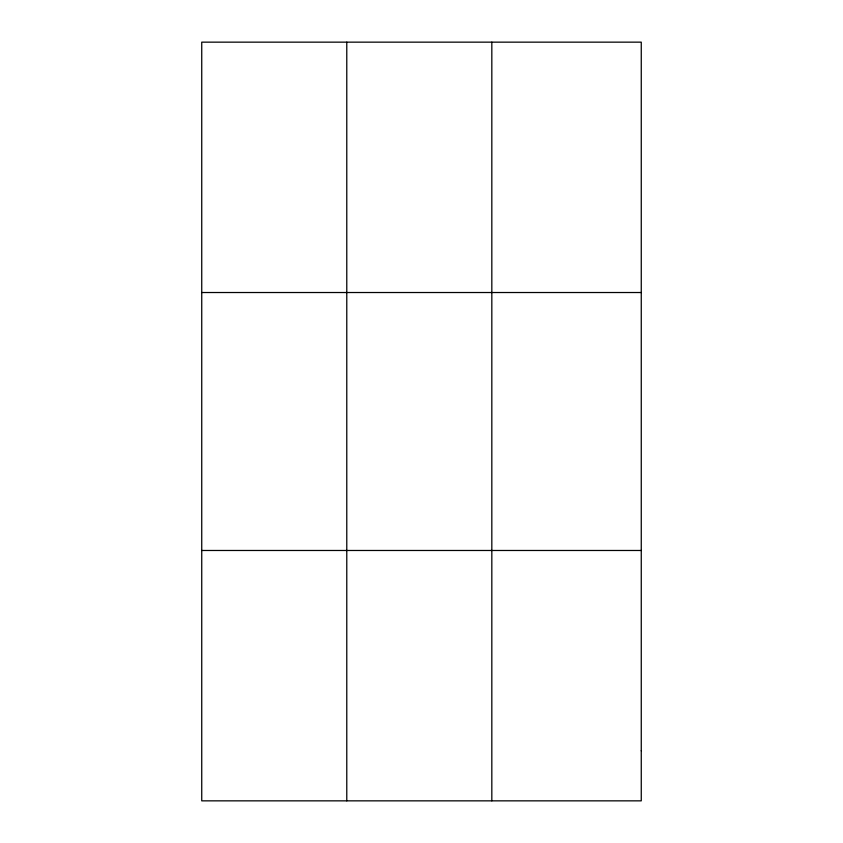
<?xml version="1.0" encoding="UTF-8"?>
<svg xmlns="http://www.w3.org/2000/svg" width="843" height="843" viewBox="0 0 843 843"><rect width="100%" height="100%" fill="white"/><g stroke="black" fill="none" stroke-linecap="round" stroke-linejoin="round"><path stroke-width="1.26" d="M201.74 292.521L641.26 292.521M201.74 550.479L641.26 550.479M491.827 42.15L491.827 800.85M346.779 42.15L346.779 800.85M641.26 750.776L641.26 800.85L201.74 800.85L201.74 42.15L641.26 42.15L641.26 750.776"/></g></svg>
